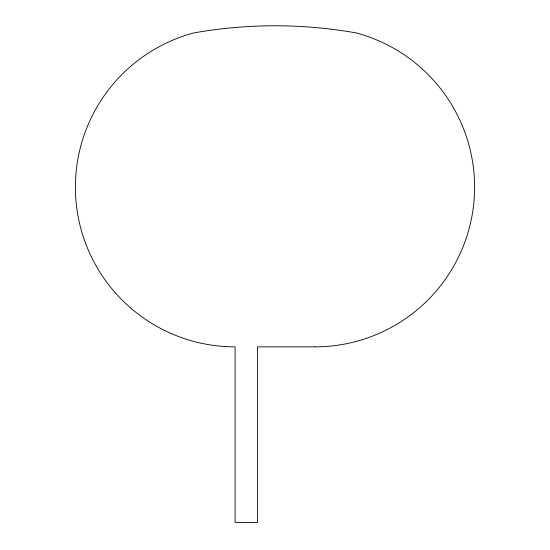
<?xml version="1.0" encoding="UTF-8"?>
<svg xmlns="http://www.w3.org/2000/svg" width="550" height="550" viewBox="0 0 550 550"><rect width="100%" height="100%" fill="white"/><g stroke="black" fill="none" stroke-linecap="round" stroke-linejoin="round"><path stroke-width="0.82" d="M314.916 346.857L257.434 346.857L257.434 522.5L235.084 522.5L235.084 346.857A159.679 159.679 0 0 1 193.751 32.938A464.612 464.612 0 0 1 356.249 32.938A159.679 159.679 0 0 1 314.916 346.857"/></g></svg>
